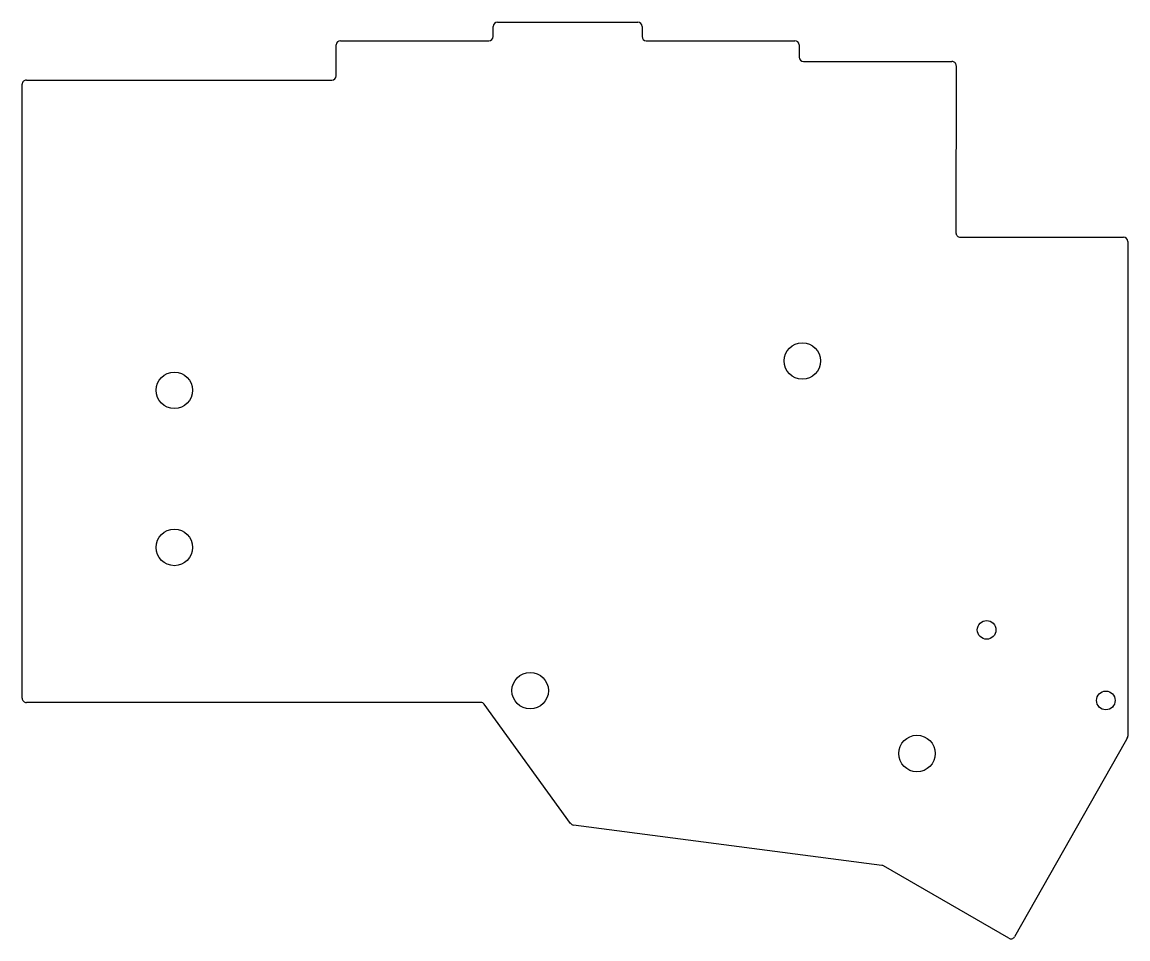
# Model space of a CAD drawing. Header units: millimetres. Extents: x 91 to 222, y -137 to -29.
import ezdxf

# ---------------------------------------------------------------- set-up
doc = ezdxf.new("R2010")
doc.units = ezdxf.units.MM

msp = doc.modelspace()

# ---------------------------------------------------------------- linework, layer by layer
for p, q in [((146.81, -30.6), (146.81, -29.41)), ((147.31, -28.91), (163.84, -28.91)), ((164.34, -29.41), (164.34, -30.6)), ((128.81, -31.1), (146.31, -31.1)), ((164.84, -31.1), (182.34, -31.1)), ((128.31, -35.23), (128.31, -31.6)), ((182.84, -31.6), (182.84, -33.03)), ((183.34, -33.53), (200.84, -33.53)), ((201.34, -34.04), (201.32, -53.73)), ((91.32, -108.5), (91.32, -36.23)), ((91.82, -35.73), (127.81, -35.73)), ((201.82, -54.23), (221.07, -54.23)), ((221.57, -54.73), (221.57, -112.95)), ((145.35, -109), (91.82, -109)), ((155.92, -123.23), (145.76, -109.2)), ((221.5, -113.2), (221.25, -113.63)), ((221.25, -113.63), (208.21, -136.58)), ((192.59, -128.18), (156.26, -123.43)), ((207.53, -136.76), (192.78, -128.25))]:
    msp.add_line(p, q)
for centre, radius in [((183.22, -68.8), 2.15), ((109.25, -72.25), 2.15), ((109.25, -90.75), 2.15), ((204.93, -100.46), 1.1), ((151.16, -107.61), 2.15), ((218.97, -108.76), 1.1), ((196.72, -115.01), 2.15)]:
    msp.add_circle(centre, radius)
for centre, start, end in [((147.31, -29.41), 90, 180), ((163.84, -29.41), 0, 90), ((128.81, -31.6), 90, 180), ((146.31, -30.6), 270, 0), ((164.84, -30.6), 180, 270), ((182.34, -31.6), 0, 90), ((183.34, -33.03), 180, 269.9954), ((200.84, -34.03), 359.9308, 89.9954), ((91.82, -36.23), 90.0015, 180.0016), ((127.81, -35.23), 270.0015, 0), ((201.82, -53.73), 179.9308, 270), ((221.07, -54.73), 0, 90), ((91.82, -108.5), 180.0016, 270.0026), ((145.35, -109.5), 35.9261, 90.0026), ((221.07, -112.95), 330, 0), ((156.32, -122.93), 215.9261, 262.5411), ((192.53, -128.68), 60, 82.5411), ((207.78, -136.33), 240, 330.388)]:
    msp.add_arc(centre, 0.5, start, end)

doc.saveas('drawing.dxf')
